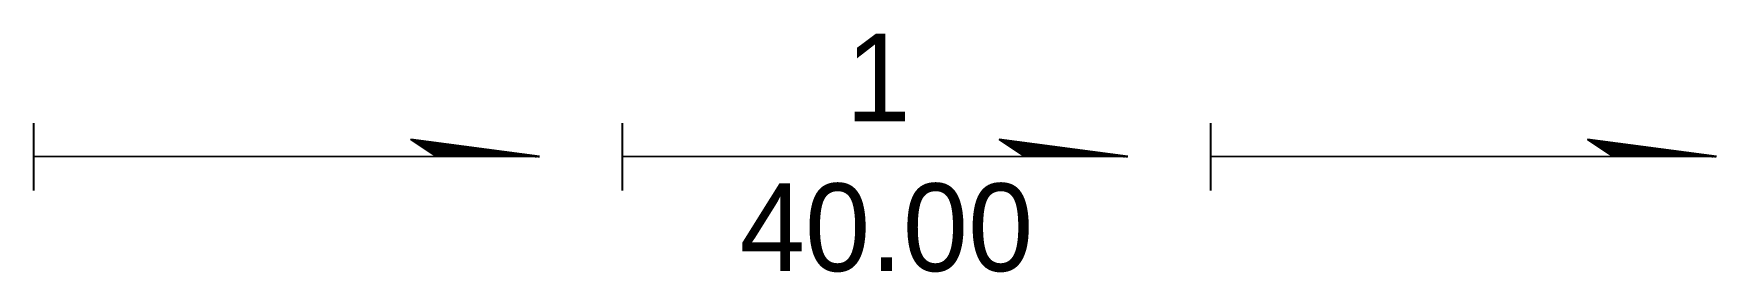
# Model space of a CAD drawing. Header units: metres. Extents: x 9 to 2885, y -182 to 226.
import ezdxf

# ---------------------------------------------------------------- set-up
doc = ezdxf.new("R2010")
doc.units = ezdxf.units.M

msp = doc.modelspace()

# ---------------------------------------------------------------- hatches: boundary and pattern name
h = msp.add_hatch()
h.set_pattern_fill('SOLID')
h.paths.add_polyline_path([(696.72, 15.69), (873.38, 15.77), (653.38, 44.98)])
h = msp.add_hatch()
h.set_pattern_fill('SOLID')
h.paths.add_polyline_path([(1702.36, 15.69), (1879.02, 15.77), (1659.03, 44.98)])
h = msp.add_hatch()
h.set_pattern_fill('SOLID')
h.paths.add_polyline_path([(2708, 15.69), (2884.66, 15.77), (2664.67, 44.98)])

# ---------------------------------------------------------------- linework, layer by layer
for p, q in [((8.52, 73.14), (8.52, -42.44)), ((1014.17, 73.14), (1014.17, -42.44)), ((2019.81, 73.14), (2019.81, -42.44)), ((873.38, 15.77), (653.38, 44.98)), ((653.38, 44.98), (696.72, 15.69)), ((1659.03, 44.98), (1702.36, 15.69)), ((1879.02, 15.77), (1659.03, 44.98)), ((2884.66, 15.77), (2664.67, 44.98)), ((2664.67, 44.98), (2708, 15.69)), ((873.38, 15.77), (8.52, 15.35)), ((1879.02, 15.77), (1014.17, 15.35)), ((2884.66, 15.77), (2019.81, 15.35))]:
    msp.add_line(p, q)

# ---------------------------------------------------------------- texts
for s, p in [('1', (1396.31, 76.07)), ('40.00', (1215.29, -180.21))]:
    msp.add_text(s, height=150).set_placement(p)

doc.saveas('drawing.dxf')
